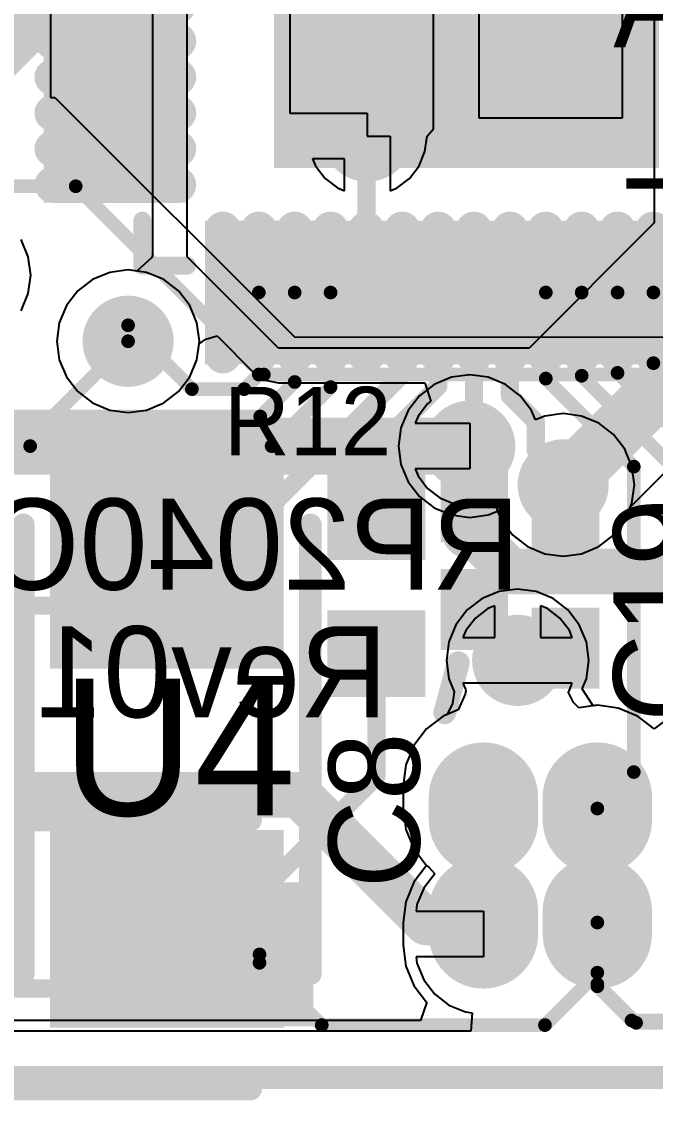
# Model space of a CAD drawing. Header units: millimetres. Extents: x 4.73 to 7.73, y 2.83 to 6.27.
# Drawn here: x 5.5722 to 5.8505, y 2.9999 to 3.4733 of the extents above; entities that cross this region are included whole.
import ezdxf

# ---------------------------------------------------------------- set-up
doc = ezdxf.new("R2010")
doc.units = ezdxf.units.MM
doc.header["$MEASUREMENT"] = 0
for name, color, linetype in [('BottomLayer', 5, 'Continuous'), ('BottomOverlay', 54, 'Continuous'), ('BottomPaste', 16, 'Continuous'), ('BottomSolder', 6, 'Continuous'), ('KeepOutLayer', 6, 'Continuous'), ('MidLayer1', 16, 'Continuous'), ('MidLayer2', 76, 'Continuous'), ('MultiLayer', 9, 'Continuous'), ('TopLayer', 1, 'Continuous'), ('TopOverlay', 2, 'Continuous'), ('TopPaste', 8, 'Continuous'), ('TopSolder', 216, 'Continuous')]:
    doc.layers.add(name, color=color, linetype=linetype)

msp = doc.modelspace()

# ---------------------------------------------------------------- linework, layer by layer
at = {"layer": 'BottomLayer'}
for p, q in [((5.585, 3.55), (5.585, 3.44)), ((5.585, 3.44), (5.5869, 3.44)), ((5.5869, 3.44), (5.69213, 3.33476)), ((5.69213, 3.33476), (5.95, 3.335))]:
    msp.add_line(p, q, dxfattribs=at)
for points, const_width in [([(5.716, 3.423, 1), (5.732, 3.423, 1)], 0.016), ([(5.5945, 3.401, 1), (5.5975, 3.401, 1)], 0.003), ([(5.5945, 3.401, 1), (5.5975, 3.401, 1)], 0.003), ([(5.611, 3.333, 1), (5.627, 3.333, 1)], 0.016), ([(5.6175, 3.333, 1), (5.6205, 3.333, 1)], 0.003), ([(5.67711, 3.31839, 1), (5.68011, 3.31839, 1)], 0.003), ([(5.67711, 3.31839, 1), (5.68011, 3.31839, 1)], 0.003), ([(5.761, 3.287, 1), (5.777, 3.287, 1)], 0.016), ([(5.802, 3.27, 1), (5.818, 3.27, 1)], 0.016), ([(5.782, 3.193, 1), (5.798, 3.193, 1)], 0.016), ([(5.765, 3.133, 1), (5.785, 3.133, 1)], 0.02), ([(5.815, 3.133, 1), (5.835, 3.133, 1)], 0.02), ([(5.68904, 3.134, 1), (5.69904, 3.134, 1)], 0.01), ([(5.68904, 3.134, 1), (5.69904, 3.134, 1)], 0.01), ([(5.765, 3.123, 1), (5.785, 3.123, 1)], 0.02), ([(5.815, 3.123, 1), (5.835, 3.123, 1)], 0.02), ([(5.765, 3.083, 1), (5.785, 3.083, 1)], 0.02), ([(5.815, 3.083, 1), (5.835, 3.083, 1)], 0.02), ([(5.765, 3.073, 1), (5.785, 3.073, 1)], 0.02), ([(5.815, 3.073, 1), (5.835, 3.073, 1)], 0.02), ([(5.74504, 3.078, 1), (5.75504, 3.078, 1)], 0.01), ([(5.74504, 3.078, 1), (5.75504, 3.078, 1)], 0.01), ([(5.77, 3.078, 1), (5.78, 3.078, 1)], 0.01), ([(5.8235, 3.078, 1), (5.8265, 3.078, 1)], 0.003), ([(5.67518, 3.064, 1), (5.67818, 3.064, 1)], 0.003), ([(5.67518, 3.06032, 1), (5.67818, 3.06032, 1)], 0.003), ([(5.67518, 3.06032, 1), (5.67818, 3.06032, 1)], 0.003), ([(5.8235, 3.056, 1), (5.8265, 3.056, 1)], 0.003), ([(5.8235, 3.056, 1), (5.8265, 3.056, 1)], 0.003), ([(5.8235, 3.056, 1), (5.8265, 3.056, 1)], 0.003), ([(5.8235, 3.05, 1), (5.8265, 3.05, 1)], 0.003), ([(5.8235, 3.05, 1), (5.8265, 3.05, 1)], 0.003), ([(5.7025, 3.033, 1), (5.7055, 3.033, 1)], 0.003), ([(5.7025, 3.033, 1), (5.7055, 3.033, 1)], 0.003), ([(5.8005, 3.033, 1), (5.8035, 3.033, 1)], 0.003), ([(5.8005, 3.033, 1), (5.8035, 3.033, 1)], 0.003), ([(5.8385, 3.035, 1), (5.8415, 3.035, 1)], 0.003), ([(5.8385, 3.035, 1), (5.8415, 3.035, 1)], 0.003)]:
    msp.add_lwpolyline(points, format="xyb", close=True, dxfattribs=dict(at, const_width=const_width))
for points, const_width in [([(5.389, 3.401), (5.596, 3.401)], 0.006), ([(5.596, 3.401), (5.67861, 3.31839)], 0.006), ([(5.485, 3.199), (5.619, 3.333)], 0.006), ([(5.67861, 3.31839), (5.86661, 3.31839)], 0.006), ([(5.775, 3.133), (5.775, 3.123)], 0.04), ([(5.825, 3.133), (5.825, 3.123)], 0.04), ([(5.54, 3.134), (5.69404, 3.134)], 0.02), ([(5.69404, 3.134), (5.75004, 3.078)], 0.02), ([(5.775, 3.073), (5.775, 3.083)], 0.04), ([(5.825, 3.073), (5.825, 3.083)], 0.04), ([(5.75004, 3.078), (5.775, 3.078)], 0.02), ([(5.825, 3.056), (5.825, 3.078)], 0.006), ([(5.67668, 3.06032), (5.67668, 3.064)], 0.006), ([(5.67668, 3.06032), (5.704, 3.033)], 0.006), ([(5.802, 3.033), (5.825, 3.056)], 0.006), ([(5.825, 3.05), (5.825, 3.056)], 0.006), ([(5.825, 3.05), (5.84, 3.035)], 0.006), ([(5.704, 3.033), (5.802, 3.033)], 0.006), ([(5.84, 3.035), (5.933, 3.035)], 0.006)]:
    msp.add_lwpolyline(points, dxfattribs=dict(at, const_width=const_width))
for points in [[(5.70001, 3.44101), (5.82599, 3.44101), (5.70001, 3.56699), (5.82599, 3.56699)], [(5.69636, 3.09156), (5.65699, 3.09156), (5.69636, 3.03644), (5.65699, 3.03644)]]:
    msp.add_solid(points, dxfattribs=at)
at = {"layer": 'BottomOverlay', "const_width": 0.01}
for points in [[(5.51526, 3.12306), (5.67274, 3.12306)], [(5.51526, 3.00494), (5.67274, 3.00494)]]:
    msp.add_lwpolyline(points, dxfattribs=at)
at = {"layer": 'BottomOverlay', "const_width": 0.005}
for points in [[(5.67024, 3.12306, 1), (5.67524, 3.12306, 1)], [(5.67024, 3.00494, 1), (5.67524, 3.00494, 1)]]:
    msp.add_lwpolyline(points, format="xyb", close=True, dxfattribs=at)
at = {"layer": 'BottomPaste'}
msp.add_solid([(5.69636, 3.09156), (5.65699, 3.09156), (5.69636, 3.03644), (5.65699, 3.03644)], dxfattribs=at)
at = {"layer": 'BottomSolder'}
for points, const_width in [([(5.714, 3.423, 1), (5.734, 3.423, 1)], 0.02), ([(5.78, 3.193, 1), (5.8, 3.193, 1)], 0.02), ([(5.763, 3.133, 1), (5.787, 3.133, 1)], 0.024), ([(5.813, 3.133, 1), (5.837, 3.133, 1)], 0.024), ([(5.763, 3.123, 1), (5.787, 3.123, 1)], 0.024), ([(5.813, 3.123, 1), (5.837, 3.123, 1)], 0.024), ([(5.763, 3.083, 1), (5.787, 3.083, 1)], 0.024), ([(5.813, 3.083, 1), (5.837, 3.083, 1)], 0.024), ([(5.763, 3.073, 1), (5.787, 3.073, 1)], 0.024), ([(5.813, 3.073, 1), (5.837, 3.073, 1)], 0.024)]:
    msp.add_lwpolyline(points, format="xyb", close=True, dxfattribs=dict(at, const_width=const_width))
at = {"layer": 'BottomSolder', "const_width": 0.048}
for points in [[(5.775, 3.133), (5.775, 3.123)], [(5.825, 3.133), (5.825, 3.123)], [(5.775, 3.073), (5.775, 3.083)], [(5.825, 3.073), (5.825, 3.083)]]:
    msp.add_lwpolyline(points, dxfattribs=at)
at = {"layer": 'BottomSolder'}
for points in [[(5.69601, 3.43701), (5.82999, 3.43701), (5.69601, 3.57099), (5.82999, 3.57099)], [(5.70036, 3.09556), (5.65299, 3.09556), (5.70036, 3.03244), (5.65299, 3.03244)]]:
    msp.add_solid(points, dxfattribs=at)
at = {"layer": 'KeepOutLayer', "const_width": 0.01}
msp.add_lwpolyline([(5.09, 3.01), (6.18, 3.01)], dxfattribs=at)
at = {"layer": 'MidLayer1'}
for p, q in [((5.69001, 3.494), (5.69001, 3.433)), ((5.753, 3.42621), (5.753, 3.494)), ((5.773, 3.494), (5.773, 3.43101)), ((5.83599, 3.43101), (5.83599, 3.494)), ((5.69001, 3.433), (5.724, 3.433)), ((5.724, 3.433), (5.724, 3.423)), ((5.773, 3.43101), (5.83599, 3.43101)), ((5.724, 3.423), (5.734, 3.423)), ((5.734, 3.423), (5.734, 3.399)), ((5.74933, 3.41621), (5.75022, 3.423)), ((5.75022, 3.42301), (5.753, 3.42621)), ((5.75022, 3.423), (5.75022, 3.42301)), ((5.714, 3.413), (5.7, 3.413)), ((5.7, 3.413), (5.70129, 3.40989)), ((5.714, 3.399), (5.714, 3.413)), ((5.74671, 3.40989), (5.74933, 3.41621)), ((5.70129, 3.40989), (5.70546, 3.40446)), ((5.74254, 3.40446), (5.74671, 3.40989)), ((5.70546, 3.40446), (5.71089, 3.40029)), ((5.73711, 3.40029), (5.74254, 3.40446)), ((5.71089, 3.40029), (5.714, 3.399)), ((5.734, 3.399), (5.73711, 3.40029)), ((5.61091, 3.3632), (5.60337, 3.36008)), ((5.619, 3.36427), (5.61091, 3.3632)), ((5.62709, 3.3632), (5.619, 3.36427)), ((5.63463, 3.36008), (5.62709, 3.3632)), ((5.60337, 3.36008), (5.59689, 3.35511)), ((5.64111, 3.35511), (5.63463, 3.36008)), ((5.59689, 3.35511), (5.59192, 3.34863)), ((5.64608, 3.34863), (5.64111, 3.35511)), ((5.59192, 3.34863), (5.5888, 3.34109)), ((5.6492, 3.34109), (5.64608, 3.34863)), ((5.5888, 3.34109), (5.58773, 3.333)), ((5.65027, 3.333), (5.6492, 3.34109)), ((5.58773, 3.333), (5.5888, 3.32491)), ((5.6492, 3.32491), (5.65027, 3.333)), ((5.5888, 3.32491), (5.59192, 3.31737)), ((5.64608, 3.31737), (5.6492, 3.32491)), ((5.769, 3.31827), (5.76091, 3.3172)), ((5.77709, 3.3172), (5.769, 3.31827)), ((5.59192, 3.31737), (5.59689, 3.31089)), ((5.64111, 3.31089), (5.64608, 3.31737)), ((5.75337, 3.31408), (5.74689, 3.30911)), ((5.76091, 3.3172), (5.75337, 3.31408)), ((5.78463, 3.31408), (5.77709, 3.3172)), ((5.79111, 3.30911), (5.78463, 3.31408)), ((5.59689, 3.31089), (5.60337, 3.30592)), ((5.63463, 3.30592), (5.64111, 3.31089)), ((5.74689, 3.30911), (5.74192, 3.30263)), ((5.79608, 3.30263), (5.79111, 3.30911)), ((5.60337, 3.30592), (5.61091, 3.3028)), ((5.62709, 3.3028), (5.63463, 3.30592)), ((5.61091, 3.3028), (5.619, 3.30173)), ((5.619, 3.30173), (5.62709, 3.3028)), ((5.74192, 3.30263), (5.7388, 3.29509)), ((5.79779, 3.2985), (5.79608, 3.30263)), ((5.80191, 3.3002), (5.79779, 3.2985)), ((5.81, 3.30127), (5.80191, 3.3002)), ((5.81809, 3.3002), (5.81, 3.30127)), ((5.82563, 3.29708), (5.81809, 3.3002)), ((5.7388, 3.29509), (5.73773, 3.287)), ((5.83211, 3.29211), (5.82563, 3.29708)), ((5.83708, 3.28563), (5.83211, 3.29211)), ((5.73773, 3.287), (5.7388, 3.27891)), ((5.8402, 3.27809), (5.83708, 3.28563)), ((5.7388, 3.27891), (5.74192, 3.27137)), ((5.84127, 3.27), (5.8402, 3.27809)), ((5.74192, 3.27137), (5.74689, 3.26489)), ((5.8402, 3.26191), (5.84127, 3.27)), ((5.74689, 3.26489), (5.75337, 3.25992)), ((5.83708, 3.25437), (5.8402, 3.26191)), ((5.75337, 3.25992), (5.76091, 3.2568)), ((5.76091, 3.2568), (5.769, 3.25573)), ((5.769, 3.25573), (5.77709, 3.2568)), ((5.77709, 3.2568), (5.78121, 3.2585)), ((5.78121, 3.2585), (5.78292, 3.25437)), ((5.78292, 3.25437), (5.78789, 3.24789)), ((5.83211, 3.24789), (5.83708, 3.25437)), ((5.78789, 3.24789), (5.79437, 3.24292)), ((5.82563, 3.24292), (5.83211, 3.24789)), ((5.79437, 3.24292), (5.80191, 3.2398)), ((5.81809, 3.2398), (5.82563, 3.24292)), ((5.80191, 3.2398), (5.81, 3.23873)), ((5.81, 3.23873), (5.81809, 3.2398)), ((5.77689, 3.21571), (5.77146, 3.21154)), ((5.78, 3.217), (5.77689, 3.21571)), ((5.78, 3.203), (5.78, 3.217)), ((5.80311, 3.21571), (5.8, 3.217)), ((5.8, 3.217), (5.8, 3.203)), ((5.80854, 3.21154), (5.80311, 3.21571)), ((5.77146, 3.21154), (5.76729, 3.20611)), ((5.81271, 3.20611), (5.80854, 3.21154)), ((5.76729, 3.20611), (5.766, 3.203)), ((5.814, 3.203), (5.81271, 3.20611)), ((5.766, 3.203), (5.78, 3.203)), ((5.8, 3.203), (5.814, 3.203)), ((5.814, 3.183), (5.766, 3.183)), ((5.766, 3.183), (5.76711, 3.18033)), ((5.81271, 3.17989), (5.814, 3.183)), ((5.76696, 3.17811), (5.76383, 3.17126)), ((5.76725, 3.17969), (5.76696, 3.17811)), ((5.76711, 3.18033), (5.76725, 3.17969)), ((5.81222, 3.17925), (5.81271, 3.17989)), ((5.8146, 3.17457), (5.81222, 3.17925)), ((5.76383, 3.17126), (5.75735, 3.16857)), ((5.81693, 3.17224), (5.8146, 3.17457)), ((5.825, 3.1733), (5.81693, 3.17224)), ((5.83414, 3.1721), (5.825, 3.1733)), ((5.84265, 3.16857), (5.83414, 3.1721)), ((5.75735, 3.16857), (5.75004, 3.16296)), ((5.84366, 3.1678), (5.84265, 3.16857)), ((5.85, 3.16299), (5.84366, 3.1678)), ((5.85634, 3.1678), (5.85, 3.16299)), ((5.75004, 3.16296), (5.74443, 3.15565)), ((5.74443, 3.15565), (5.7409, 3.14714)), ((5.7409, 3.14714), (5.7397, 3.138)), ((5.7397, 3.138), (5.7397, 3.128)), ((5.7397, 3.128), (5.7409, 3.11886)), ((5.7409, 3.11886), (5.74443, 3.11035)), ((5.74443, 3.11035), (5.75004, 3.10304)), ((5.75004, 3.10304), (5.75096, 3.10233)), ((5.75096, 3.10233), (5.7536, 3.0994)), ((5.7536, 3.0994), (5.7488, 3.09313)), ((5.7488, 3.09313), (5.74577, 3.08583)), ((5.74577, 3.08583), (5.7454, 3.083)), ((5.7454, 3.083), (5.775, 3.083)), ((5.775, 3.083), (5.775, 3.063)), ((5.775, 3.063), (5.7454, 3.063)), ((5.7454, 3.063), (5.74577, 3.06017)), ((5.74577, 3.06017), (5.7488, 3.05287)), ((5.7488, 3.05287), (5.7536, 3.0466)), ((5.7536, 3.0466), (5.75987, 3.0418)), ((5.75987, 3.0418), (5.76717, 3.03877)), ((5.76717, 3.03877), (5.77006, 3.03839)), ((5.77006, 3.03839), (5.76953, 3.03039)), ((5.76953, 3.03039), (5.27329, 3.03039))]:
    msp.add_line(p, q, dxfattribs=at)
for points, const_width in [([(5.716, 3.423, 1), (5.732, 3.423, 1)], 0.016), ([(5.611, 3.333, 1), (5.627, 3.333, 1)], 0.016), ([(5.761, 3.287, 1), (5.777, 3.287, 1)], 0.016), ([(5.802, 3.27, 1), (5.818, 3.27, 1)], 0.016), ([(5.782, 3.193, 1), (5.798, 3.193, 1)], 0.016), ([(5.765, 3.133, 1), (5.785, 3.133, 1)], 0.02), ([(5.815, 3.133, 1), (5.835, 3.133, 1)], 0.02), ([(5.765, 3.123, 1), (5.785, 3.123, 1)], 0.02), ([(5.815, 3.123, 1), (5.835, 3.123, 1)], 0.02), ([(5.765, 3.083, 1), (5.785, 3.083, 1)], 0.02), ([(5.815, 3.083, 1), (5.835, 3.083, 1)], 0.02), ([(5.765, 3.073, 1), (5.785, 3.073, 1)], 0.02), ([(5.815, 3.073, 1), (5.835, 3.073, 1)], 0.02)]:
    msp.add_lwpolyline(points, format="xyb", close=True, dxfattribs=dict(at, const_width=const_width))
at = {"layer": 'MidLayer1', "const_width": 0.04}
for points in [[(5.775, 3.133), (5.775, 3.123)], [(5.825, 3.133), (5.825, 3.123)], [(5.775, 3.073), (5.775, 3.083)], [(5.825, 3.073), (5.825, 3.083)]]:
    msp.add_lwpolyline(points, dxfattribs=at)
at = {"layer": 'MidLayer1'}
for points in [[(5.683, 3.409), (5.852, 3.409), (5.683, 3.581), (5.852, 3.581)], [(5.70001, 3.44101), (5.82599, 3.44101), (5.70001, 3.56699), (5.82599, 3.56699)]]:
    msp.add_solid(points, dxfattribs=at)
at = {"layer": 'MidLayer2'}
for p, q in [((5.62971, 3.575), (5.62971, 3.37059)), ((5.645, 3.37), (5.645, 3.575)), ((5.85, 3.575), (5.85, 3.385)), ((5.85, 3.385), (5.795, 3.33)), ((5.5752, 3.37009), (5.57208, 3.37763)), ((5.57627, 3.362), (5.5752, 3.37009)), ((5.62971, 3.37059), (5.6294, 3.36972)), ((5.685, 3.33), (5.645, 3.37)), ((5.6294, 3.36972), (5.62279, 3.36377)), ((5.5752, 3.35391), (5.57627, 3.362)), ((5.61091, 3.3632), (5.60337, 3.36008)), ((5.619, 3.36427), (5.61091, 3.3632)), ((5.62279, 3.36377), (5.619, 3.36427)), ((5.60337, 3.36008), (5.59689, 3.35511)), ((5.57208, 3.34637), (5.5752, 3.35391)), ((5.59689, 3.35511), (5.59192, 3.34863)), ((5.59192, 3.34863), (5.5888, 3.34109)), ((5.5888, 3.34109), (5.58773, 3.333)), ((5.58773, 3.333), (5.5888, 3.32491)), ((5.65013, 3.33193), (5.65316, 3.33387)), ((5.65316, 3.33387), (5.65803, 3.33534)), ((5.65803, 3.33534), (5.67419, 3.31919)), ((5.6492, 3.32491), (5.65013, 3.33193)), ((5.795, 3.33), (5.685, 3.33)), ((5.5888, 3.32491), (5.59192, 3.31737)), ((5.64608, 3.31737), (5.6492, 3.32491)), ((5.67419, 3.31919), (5.67915, 3.31587)), ((5.59192, 3.31737), (5.59689, 3.31089)), ((5.64111, 3.31089), (5.64608, 3.31737)), ((5.67915, 3.31587), (5.685, 3.31471)), ((5.685, 3.31471), (5.74926, 3.31471)), ((5.74926, 3.31471), (5.75197, 3.30671)), ((5.59689, 3.31089), (5.60337, 3.30592)), ((5.63463, 3.30592), (5.64111, 3.31089)), ((5.60337, 3.30592), (5.61091, 3.3028)), ((5.62709, 3.3028), (5.63463, 3.30592)), ((5.75046, 3.30554), (5.74629, 3.30011)), ((5.75197, 3.30671), (5.75046, 3.30554)), ((5.61091, 3.3028), (5.619, 3.30173)), ((5.619, 3.30173), (5.62709, 3.3028)), ((5.74629, 3.30011), (5.745, 3.297)), ((5.745, 3.297), (5.769, 3.297)), ((5.769, 3.297), (5.769, 3.277)), ((5.83954, 3.26032), (5.85941, 3.28018)), ((5.769, 3.277), (5.745, 3.277)), ((5.745, 3.277), (5.74629, 3.27389)), ((5.74629, 3.27389), (5.75046, 3.26846)), ((5.75046, 3.26846), (5.75589, 3.26429)), ((5.75589, 3.26429), (5.76221, 3.26167)), ((5.76221, 3.26167), (5.769, 3.26078)), ((5.769, 3.26078), (5.77183, 3.26115)), ((5.77183, 3.26115), (5.7798, 3.26191)), ((5.7798, 3.26191), (5.78292, 3.25437)), ((5.83708, 3.25437), (5.83954, 3.26032)), ((5.78292, 3.25437), (5.78789, 3.24789)), ((5.83211, 3.24789), (5.83708, 3.25437)), ((5.78789, 3.24789), (5.79437, 3.24292)), ((5.82563, 3.24292), (5.83211, 3.24789)), ((5.79437, 3.24292), (5.80191, 3.2398)), ((5.81809, 3.2398), (5.82563, 3.24292)), ((5.80191, 3.2398), (5.81, 3.23873)), ((5.81, 3.23873), (5.81809, 3.2398)), ((5.79, 3.22427), (5.78191, 3.2232)), ((5.79809, 3.2232), (5.79, 3.22427)), ((5.77437, 3.22008), (5.76789, 3.21511)), ((5.78191, 3.2232), (5.77437, 3.22008)), ((5.80563, 3.22008), (5.79809, 3.2232)), ((5.81211, 3.21511), (5.80563, 3.22008)), ((5.76789, 3.21511), (5.76292, 3.20863)), ((5.81708, 3.20863), (5.81211, 3.21511)), ((5.76292, 3.20863), (5.7598, 3.20109)), ((5.8202, 3.20109), (5.81708, 3.20863)), ((5.7598, 3.20109), (5.75873, 3.193)), ((5.82127, 3.193), (5.8202, 3.20109)), ((5.75873, 3.193), (5.7598, 3.18491)), ((5.8202, 3.18491), (5.82127, 3.193)), ((5.7598, 3.18491), (5.76215, 3.17922)), ((5.81838, 3.1805), (5.8202, 3.18491)), ((5.76215, 3.17922), (5.76137, 3.17413)), ((5.82291, 3.17356), (5.81838, 3.1805)), ((5.76137, 3.17413), (5.75905, 3.16928)), ((5.82359, 3.17312), (5.82291, 3.17356)), ((5.825, 3.1733), (5.82359, 3.17312)), ((5.83414, 3.1721), (5.825, 3.1733)), ((5.84265, 3.16857), (5.83414, 3.1721)), ((5.75735, 3.16857), (5.75004, 3.16296)), ((5.75905, 3.16928), (5.75735, 3.16857)), ((5.84366, 3.1678), (5.84265, 3.16857)), ((5.85, 3.16299), (5.84366, 3.1678)), ((5.85634, 3.1678), (5.85, 3.16299)), ((5.75004, 3.16296), (5.74443, 3.15565)), ((5.74443, 3.15565), (5.7409, 3.14714)), ((5.7409, 3.14714), (5.7397, 3.138)), ((5.7397, 3.138), (5.7397, 3.128)), ((5.7397, 3.128), (5.7409, 3.11886)), ((5.7409, 3.11886), (5.74443, 3.11035)), ((5.74443, 3.11035), (5.75004, 3.10304)), ((5.75004, 3.10296), (5.74443, 3.09565)), ((5.75004, 3.10304), (5.75004, 3.10296)), ((5.74443, 3.09565), (5.7409, 3.08714)), ((5.7409, 3.08714), (5.7397, 3.078)), ((5.7397, 3.078), (5.7397, 3.068)), ((5.7397, 3.068), (5.7409, 3.05886)), ((5.7409, 3.05886), (5.74443, 3.05035)), ((5.74443, 3.05035), (5.75004, 3.04304)), ((5.75009, 3.043), (5.74737, 3.035)), ((5.75004, 3.04304), (5.75009, 3.043)), ((5.74737, 3.035), (5.565, 3.035))]:
    msp.add_line(p, q, dxfattribs=at)
for points, const_width in [([(5.545, 3.443), (5.61339, 3.51139)], 0.025), ([(5.81, 3.27), (5.897, 3.357)], 0.025), ([(5.556, 3.287), (5.769, 3.287)], 0.025), ([(5.769, 3.25), (5.769, 3.287)], 0.025), ([(5.769, 3.25), (5.787, 3.232)], 0.02), ([(5.787, 3.232), (5.898, 3.232)], 0.02), ([(5.775, 3.133), (5.775, 3.123)], 0.04), ([(5.825, 3.133), (5.825, 3.123)], 0.04), ([(5.775, 3.073), (5.775, 3.083)], 0.04), ([(5.825, 3.073), (5.825, 3.083)], 0.04)]:
    msp.add_lwpolyline(points, dxfattribs=dict(at, const_width=const_width))
for points, const_width in [([(5.716, 3.423, 1), (5.732, 3.423, 1)], 0.016), ([(5.611, 3.333, 1), (5.627, 3.333, 1)], 0.016), ([(5.761, 3.287, 1), (5.777, 3.287, 1)], 0.016), ([(5.76275, 3.287, 1), (5.77525, 3.287, 1)], 0.0125), ([(5.76275, 3.287, 1), (5.77525, 3.287, 1)], 0.0125), ([(5.802, 3.27, 1), (5.818, 3.27, 1)], 0.016), ([(5.80375, 3.27, 1), (5.81625, 3.27, 1)], 0.0125), ([(5.76275, 3.25, 1), (5.77525, 3.25, 1)], 0.0125), ([(5.764, 3.25, 1), (5.774, 3.25, 1)], 0.01), ([(5.782, 3.232, 1), (5.792, 3.232, 1)], 0.01), ([(5.782, 3.232, 1), (5.792, 3.232, 1)], 0.01), ([(5.782, 3.193, 1), (5.798, 3.193, 1)], 0.016), ([(5.765, 3.133, 1), (5.785, 3.133, 1)], 0.02), ([(5.815, 3.133, 1), (5.835, 3.133, 1)], 0.02), ([(5.765, 3.123, 1), (5.785, 3.123, 1)], 0.02), ([(5.815, 3.123, 1), (5.835, 3.123, 1)], 0.02), ([(5.765, 3.083, 1), (5.785, 3.083, 1)], 0.02), ([(5.815, 3.083, 1), (5.835, 3.083, 1)], 0.02), ([(5.765, 3.073, 1), (5.785, 3.073, 1)], 0.02), ([(5.815, 3.073, 1), (5.835, 3.073, 1)], 0.02)]:
    msp.add_lwpolyline(points, format="xyb", close=True, dxfattribs=dict(at, const_width=const_width))
msp.add_solid([(5.70001, 3.44101), (5.82599, 3.44101), (5.70001, 3.56699), (5.82599, 3.56699)], dxfattribs=at)
at = {"layer": 'MultiLayer'}
for points, const_width in [([(5.716, 3.423, 1), (5.732, 3.423, 1)], 0.016), ([(5.611, 3.333, 1), (5.627, 3.333, 1)], 0.016), ([(5.761, 3.287, 1), (5.777, 3.287, 1)], 0.016), ([(5.802, 3.27, 1), (5.818, 3.27, 1)], 0.016), ([(5.782, 3.193, 1), (5.798, 3.193, 1)], 0.016), ([(5.765, 3.133, 1), (5.785, 3.133, 1)], 0.02), ([(5.765, 3.123, 1), (5.785, 3.123, 1)], 0.02)]:
    msp.add_lwpolyline(points, format="xyb", close=True, dxfattribs=dict(at, const_width=const_width))
at = {"layer": 'MultiLayer', "const_width": 0.04}
msp.add_lwpolyline([(5.775, 3.133), (5.775, 3.123)], dxfattribs=at)
at = {"layer": 'MultiLayer'}
msp.add_solid([(5.70001, 3.44101), (5.82599, 3.44101), (5.70001, 3.56699), (5.82599, 3.56699)], dxfattribs=at)
at = {"layer": 'TopLayer'}
for points, const_width in [([(5.724, 3.465), (5.763, 3.504)], 0.008), ([(5.56663, 3.46463), (5.61339, 3.46463)], 0.008), ([(5.58583, 3.46463), (5.64095, 3.46463)], 0.00787), ([(5.724, 3.423), (5.724, 3.465)], 0.008), ([(5.58583, 3.44888), (5.64095, 3.44888)], 0.00787), ([(5.64095, 3.43313), (5.58583, 3.43313)], 0.00787), ([(5.72363, 3.42263), (5.724, 3.423)], 0.008), ([(5.72363, 3.35439), (5.72363, 3.42263)], 0.008), ([(5.64095, 3.41739), (5.58583, 3.41739)], 0.00787), ([(5.64095, 3.40164), (5.58583, 3.40164)], 0.00787), ([(5.66064, 3.32683), (5.66064, 3.38195)], 0.00787), ([(5.67639, 3.32683), (5.67639, 3.38195)], 0.00787), ([(5.69213, 3.32683), (5.69213, 3.38195)], 0.00787), ([(5.70788, 3.38195), (5.70788, 3.32683)], 0.00787), ([(5.72363, 3.38195), (5.72363, 3.32683)], 0.00787), ([(5.73938, 3.38195), (5.73938, 3.32683)], 0.00787), ([(5.75513, 3.38195), (5.75513, 3.32683)], 0.00787), ([(5.77087, 3.38195), (5.77087, 3.32683)], 0.00787), ([(5.78662, 3.38195), (5.78662, 3.32683)], 0.00787), ([(5.80237, 3.38195), (5.80237, 3.32683)], 0.00787), ([(5.81812, 3.38195), (5.81812, 3.32683)], 0.00787), ([(5.83387, 3.32683), (5.83387, 3.38195)], 0.00787), ([(5.84961, 3.32683), (5.84961, 3.38195)], 0.00787), ([(5.67639, 3.31839), (5.67639, 3.35439)], 0.006), ([(5.69213, 3.31513), (5.69213, 3.35439)], 0.006), ([(5.70788, 3.31288), (5.70788, 3.35439)], 0.006), ([(5.73938, 3.31838), (5.73938, 3.35439)], 0.008), ([(5.75513, 3.31313), (5.75513, 3.35439)], 0.008), ([(5.77087, 3.28887), (5.77087, 3.35439)], 0.008), ([(5.78662, 3.30898), (5.78662, 3.35439)], 0.008), ([(5.80237, 3.31663), (5.80237, 3.35439)], 0.006), ([(5.81812, 3.31788), (5.81812, 3.35439)], 0.006), ([(5.83387, 3.31913), (5.83387, 3.35439)], 0.006), ([(5.84961, 3.32339), (5.84961, 3.35439)], 0.006), ([(5.619, 3.34), (5.647, 3.312)], 0.006), ([(5.619, 3.333), (5.619, 3.34)], 0.006), ([(5.84961, 3.32339), (5.885, 3.288)], 0.006), ([(5.65374, 3.23274), (5.73938, 3.31838)], 0.008), ([(5.67, 3.312), (5.67639, 3.31839)], 0.006), ([(5.677, 3.3), (5.69213, 3.31513)], 0.006), ([(5.80237, 3.31663), (5.841, 3.278)], 0.006), ([(5.81812, 3.31788), (5.856, 3.28)], 0.006), ([(5.83387, 3.31913), (5.87, 3.283)], 0.006), ([(5.647, 3.312), (5.67, 3.312)], 0.006), ([(5.682, 3.287), (5.70788, 3.31288)], 0.006), ([(5.739, 3.297), (5.75513, 3.31313)], 0.008), ([(5.78662, 3.30898), (5.798, 3.2976)], 0.008), ([(5.552, 3.3), (5.677, 3.3)], 0.006), ([(5.739, 3.264), (5.739, 3.297)], 0.008), ([(5.798, 3.285), (5.798, 3.2976)], 0.008), ([(5.534, 3.245), (5.576, 3.287)], 0.006), ([(5.576, 3.287), (5.682, 3.287)], 0.006), ([(5.769, 3.287), (5.77087, 3.28887)], 0.008), ([(5.798, 3.285), (5.813, 3.27)], 0.008), ([(5.841, 3.144), (5.841, 3.278)], 0.006), ([(5.81, 3.27), (5.813, 3.27)], 0.008), ([(5.62026, 3.217), (5.636, 3.23274)], 0.008), ([(5.636, 3.23274), (5.65374, 3.23274)], 0.008), ([(5.54, 3.217), (5.62026, 3.217)], 0.008), ([(5.771, 3.21538), (5.79, 3.19638)], 0.012), ([(5.728, 3.142), (5.728, 3.196)], 0.008), ([(5.79, 3.193), (5.79, 3.19638)], 0.012), ([(5.775, 3.133), (5.775, 3.123)], 0.04), ([(5.825, 3.133), (5.825, 3.123)], 0.04), ([(5.66126, 3.07526), (5.728, 3.142)], 0.008), ([(5.825, 3.128), (5.841, 3.144)], 0.006), ([(5.775, 3.073), (5.775, 3.083)], 0.04), ([(5.825, 3.073), (5.825, 3.083)], 0.04), ([(5.60974, 3.049), (5.636, 3.07526)], 0.008), ([(5.636, 3.07526), (5.66126, 3.07526)], 0.008), ([(5.825, 3.051), (5.825, 3.078)], 0.006), ([(5.541, 3.049), (5.60974, 3.049)], 0.008), ([(5.825, 3.051), (5.842, 3.034)], 0.006), ([(5.842, 3.034), (5.894, 3.034)], 0.006)]:
    msp.add_lwpolyline(points, dxfattribs=dict(at, const_width=const_width))
for points, const_width in [([(5.58387, 3.46463, 1), (5.5878, 3.46463, 1)], 0.00394), ([(5.61139, 3.46463, 1), (5.61539, 3.46463, 1)], 0.004), ([(5.63898, 3.46463, 1), (5.64292, 3.46463, 1)], 0.00394), ([(5.722, 3.465, 1), (5.726, 3.465, 1)], 0.004), ([(5.722, 3.465, 1), (5.726, 3.465, 1)], 0.004), ([(5.58387, 3.44888, 1), (5.5878, 3.44888, 1)], 0.00394), ([(5.63898, 3.44888, 1), (5.64292, 3.44888, 1)], 0.00394), ([(5.58387, 3.43313, 1), (5.5878, 3.43313, 1)], 0.00394), ([(5.63898, 3.43313, 1), (5.64292, 3.43313, 1)], 0.00394), ([(5.716, 3.423, 1), (5.732, 3.423, 1)], 0.016), ([(5.722, 3.423, 1), (5.726, 3.423, 1)], 0.004), ([(5.722, 3.423, 1), (5.726, 3.423, 1)], 0.004), ([(5.72163, 3.42263, 1), (5.72563, 3.42263, 1)], 0.004), ([(5.72163, 3.42263, 1), (5.72563, 3.42263, 1)], 0.004), ([(5.58387, 3.41739, 1), (5.5878, 3.41739, 1)], 0.00394), ([(5.63898, 3.41739, 1), (5.64292, 3.41739, 1)], 0.00394), ([(5.58387, 3.40164, 1), (5.5878, 3.40164, 1)], 0.00394), ([(5.63898, 3.40164, 1), (5.64292, 3.40164, 1)], 0.00394), ([(5.65867, 3.38195, 1), (5.66261, 3.38195, 1)], 0.00394), ([(5.67442, 3.38195, 1), (5.67835, 3.38195, 1)], 0.00394), ([(5.69017, 3.38195, 1), (5.6941, 3.38195, 1)], 0.00394), ([(5.70591, 3.38195, 1), (5.70985, 3.38195, 1)], 0.00394), ([(5.72166, 3.38195, 1), (5.7256, 3.38195, 1)], 0.00394), ([(5.73741, 3.38195, 1), (5.74135, 3.38195, 1)], 0.00394), ([(5.75316, 3.38195, 1), (5.75709, 3.38195, 1)], 0.00394), ([(5.76891, 3.38195, 1), (5.77284, 3.38195, 1)], 0.00394), ([(5.78465, 3.38195, 1), (5.78859, 3.38195, 1)], 0.00394), ([(5.8004, 3.38195, 1), (5.80434, 3.38195, 1)], 0.00394), ([(5.81615, 3.38195, 1), (5.82009, 3.38195, 1)], 0.00394), ([(5.8319, 3.38195, 1), (5.83583, 3.38195, 1)], 0.00394), ([(5.84765, 3.38195, 1), (5.85158, 3.38195, 1)], 0.00394), ([(5.67489, 3.35439, 1), (5.67789, 3.35439, 1)], 0.003), ([(5.69063, 3.35439, 1), (5.69363, 3.35439, 1)], 0.003), ([(5.70638, 3.35439, 1), (5.70938, 3.35439, 1)], 0.003), ([(5.72163, 3.35439, 1), (5.72563, 3.35439, 1)], 0.004), ([(5.73738, 3.35439, 1), (5.74138, 3.35439, 1)], 0.004), ([(5.75313, 3.35439, 1), (5.75713, 3.35439, 1)], 0.004), ([(5.76887, 3.35439, 1), (5.77287, 3.35439, 1)], 0.004), ([(5.78462, 3.35439, 1), (5.78862, 3.35439, 1)], 0.004), ([(5.80087, 3.35439, 1), (5.80387, 3.35439, 1)], 0.003), ([(5.81662, 3.35439, 1), (5.81962, 3.35439, 1)], 0.003), ([(5.83237, 3.35439, 1), (5.83537, 3.35439, 1)], 0.003), ([(5.84811, 3.35439, 1), (5.85111, 3.35439, 1)], 0.003), ([(5.611, 3.333, 1), (5.627, 3.333, 1)], 0.016), ([(5.6175, 3.34, 1), (5.6205, 3.34, 1)], 0.003), ([(5.6175, 3.34, 1), (5.6205, 3.34, 1)], 0.003), ([(5.6175, 3.333, 1), (5.6205, 3.333, 1)], 0.003), ([(5.65867, 3.32683, 1), (5.66261, 3.32683, 1)], 0.00394), ([(5.67442, 3.32683, 1), (5.67835, 3.32683, 1)], 0.00394), ([(5.69017, 3.32683, 1), (5.6941, 3.32683, 1)], 0.00394), ([(5.70591, 3.32683, 1), (5.70985, 3.32683, 1)], 0.00394), ([(5.72166, 3.32683, 1), (5.7256, 3.32683, 1)], 0.00394), ([(5.73741, 3.32683, 1), (5.74135, 3.32683, 1)], 0.00394), ([(5.75316, 3.32683, 1), (5.75709, 3.32683, 1)], 0.00394), ([(5.76891, 3.32683, 1), (5.77284, 3.32683, 1)], 0.00394), ([(5.78465, 3.32683, 1), (5.78859, 3.32683, 1)], 0.00394), ([(5.8004, 3.32683, 1), (5.80434, 3.32683, 1)], 0.00394), ([(5.81615, 3.32683, 1), (5.82009, 3.32683, 1)], 0.00394), ([(5.8319, 3.32683, 1), (5.83583, 3.32683, 1)], 0.00394), ([(5.84765, 3.32683, 1), (5.85158, 3.32683, 1)], 0.00394), ([(5.84811, 3.32339, 1), (5.85111, 3.32339, 1)], 0.003), ([(5.84811, 3.32339, 1), (5.85111, 3.32339, 1)], 0.003), ([(5.67489, 3.31839, 1), (5.67789, 3.31839, 1)], 0.003), ([(5.67489, 3.31839, 1), (5.67789, 3.31839, 1)], 0.003), ([(5.69063, 3.31513, 1), (5.69363, 3.31513, 1)], 0.003), ([(5.69063, 3.31513, 1), (5.69363, 3.31513, 1)], 0.003), ([(5.73738, 3.31838, 1), (5.74138, 3.31838, 1)], 0.004), ([(5.73738, 3.31838, 1), (5.74138, 3.31838, 1)], 0.004), ([(5.80087, 3.31663, 1), (5.80387, 3.31663, 1)], 0.003), ([(5.80087, 3.31663, 1), (5.80387, 3.31663, 1)], 0.003), ([(5.81662, 3.31788, 1), (5.81962, 3.31788, 1)], 0.003), ([(5.81662, 3.31788, 1), (5.81962, 3.31788, 1)], 0.003), ([(5.83237, 3.31913, 1), (5.83537, 3.31913, 1)], 0.003), ([(5.83237, 3.31913, 1), (5.83537, 3.31913, 1)], 0.003), ([(5.6455, 3.312, 1), (5.6485, 3.312, 1)], 0.003), ([(5.6455, 3.312, 1), (5.6485, 3.312, 1)], 0.003), ([(5.6685, 3.312, 1), (5.6715, 3.312, 1)], 0.003), ([(5.6685, 3.312, 1), (5.6715, 3.312, 1)], 0.003), ([(5.70638, 3.31288, 1), (5.70938, 3.31288, 1)], 0.003), ([(5.70638, 3.31288, 1), (5.70938, 3.31288, 1)], 0.003), ([(5.75313, 3.31313, 1), (5.75713, 3.31313, 1)], 0.004), ([(5.75313, 3.31313, 1), (5.75713, 3.31313, 1)], 0.004), ([(5.78462, 3.30898, 1), (5.78862, 3.30898, 1)], 0.004), ([(5.78462, 3.30898, 1), (5.78862, 3.30898, 1)], 0.004), ([(5.6755, 3.3, 1), (5.6785, 3.3, 1)], 0.003), ([(5.6755, 3.3, 1), (5.6785, 3.3, 1)], 0.003), ([(5.737, 3.297, 1), (5.741, 3.297, 1)], 0.004), ([(5.737, 3.297, 1), (5.741, 3.297, 1)], 0.004), ([(5.761, 3.287, 1), (5.777, 3.287, 1)], 0.016), ([(5.796, 3.2976, 1), (5.8, 3.2976, 1)], 0.004), ([(5.796, 3.2976, 1), (5.8, 3.2976, 1)], 0.004), ([(5.5745, 3.287, 1), (5.5775, 3.287, 1)], 0.003), ([(5.5745, 3.287, 1), (5.5775, 3.287, 1)], 0.003), ([(5.6805, 3.287, 1), (5.6835, 3.287, 1)], 0.003), ([(5.6805, 3.287, 1), (5.6835, 3.287, 1)], 0.003), ([(5.767, 3.287, 1), (5.771, 3.287, 1)], 0.004), ([(5.76887, 3.28887, 1), (5.77287, 3.28887, 1)], 0.004), ([(5.76887, 3.28887, 1), (5.77287, 3.28887, 1)], 0.004), ([(5.796, 3.285, 1), (5.8, 3.285, 1)], 0.004), ([(5.796, 3.285, 1), (5.8, 3.285, 1)], 0.004), ([(5.802, 3.27, 1), (5.818, 3.27, 1)], 0.016), ([(5.8395, 3.278, 1), (5.8425, 3.278, 1)], 0.003), ([(5.8395, 3.278, 1), (5.8425, 3.278, 1)], 0.003), ([(5.808, 3.27, 1), (5.812, 3.27, 1)], 0.004), ([(5.811, 3.27, 1), (5.815, 3.27, 1)], 0.004), ([(5.811, 3.27, 1), (5.815, 3.27, 1)], 0.004), ([(5.737, 3.264, 1), (5.741, 3.264, 1)], 0.004), ([(5.634, 3.23274, 1), (5.638, 3.23274, 1)], 0.004), ([(5.634, 3.23274, 1), (5.638, 3.23274, 1)], 0.004), ([(5.65174, 3.23274, 1), (5.65574, 3.23274, 1)], 0.004), ([(5.65174, 3.23274, 1), (5.65574, 3.23274, 1)], 0.004), ([(5.61826, 3.217, 1), (5.62226, 3.217, 1)], 0.004), ([(5.61826, 3.217, 1), (5.62226, 3.217, 1)], 0.004), ([(5.768, 3.21538, 1), (5.774, 3.21538, 1)], 0.006), ([(5.782, 3.193, 1), (5.798, 3.193, 1)], 0.016), ([(5.726, 3.196, 1), (5.73, 3.196, 1)], 0.004), ([(5.787, 3.19638, 1), (5.793, 3.19638, 1)], 0.006), ([(5.787, 3.19638, 1), (5.793, 3.19638, 1)], 0.006), ([(5.787, 3.193, 1), (5.793, 3.193, 1)], 0.006), ([(5.765, 3.133, 1), (5.785, 3.133, 1)], 0.02), ([(5.815, 3.133, 1), (5.835, 3.133, 1)], 0.02), ([(5.726, 3.142, 1), (5.73, 3.142, 1)], 0.004), ([(5.726, 3.142, 1), (5.73, 3.142, 1)], 0.004), ([(5.765, 3.123, 1), (5.785, 3.123, 1)], 0.02), ([(5.815, 3.123, 1), (5.835, 3.123, 1)], 0.02), ([(5.8395, 3.144, 1), (5.8425, 3.144, 1)], 0.003), ([(5.8395, 3.144, 1), (5.8425, 3.144, 1)], 0.003), ([(5.8235, 3.128, 1), (5.8265, 3.128, 1)], 0.003), ([(5.765, 3.083, 1), (5.785, 3.083, 1)], 0.02), ([(5.815, 3.083, 1), (5.835, 3.083, 1)], 0.02), ([(5.765, 3.073, 1), (5.785, 3.073, 1)], 0.02), ([(5.815, 3.073, 1), (5.835, 3.073, 1)], 0.02), ([(5.634, 3.07526, 1), (5.638, 3.07526, 1)], 0.004), ([(5.634, 3.07526, 1), (5.638, 3.07526, 1)], 0.004), ([(5.65926, 3.07526, 1), (5.66326, 3.07526, 1)], 0.004), ([(5.65926, 3.07526, 1), (5.66326, 3.07526, 1)], 0.004), ([(5.8235, 3.078, 1), (5.8265, 3.078, 1)], 0.003), ([(5.60774, 3.049, 1), (5.61174, 3.049, 1)], 0.004), ([(5.60774, 3.049, 1), (5.61174, 3.049, 1)], 0.004), ([(5.8235, 3.051, 1), (5.8265, 3.051, 1)], 0.003), ([(5.8235, 3.051, 1), (5.8265, 3.051, 1)], 0.003), ([(5.8405, 3.034, 1), (5.8435, 3.034, 1)], 0.003), ([(5.8405, 3.034, 1), (5.8435, 3.034, 1)], 0.003)]:
    msp.add_lwpolyline(points, format="xyb", close=True, dxfattribs=dict(at, const_width=const_width))
for points in [[(5.70001, 3.44101), (5.82599, 3.44101), (5.70001, 3.56699), (5.82599, 3.56699)], [(5.78183, 3.24884), (5.78183, 3.2764), (5.76017, 3.24884), (5.76017, 3.2764)], [(5.68324, 3.19337), (5.68324, 3.27211), (5.58876, 3.19337), (5.58876, 3.27211)], [(5.7105, 3.271), (5.7105, 3.241), (5.7455, 3.271), (5.7455, 3.241)], [(5.82183, 3.23184), (5.82183, 3.2594), (5.80017, 3.23184), (5.80017, 3.2594)], [(5.78183, 3.2016), (5.78183, 3.22916), (5.76017, 3.2016), (5.76017, 3.22916)], [(5.7105, 3.211), (5.7105, 3.181), (5.7455, 3.211), (5.7455, 3.181)], [(5.82183, 3.1846), (5.82183, 3.21216), (5.80017, 3.1846), (5.80017, 3.21216)], [(5.68324, 3.03589), (5.68324, 3.11463), (5.58876, 3.03589), (5.58876, 3.11463)]]:
    msp.add_solid(points, dxfattribs=at)
at = {"layer": 'TopOverlay'}
for points, const_width in [([(5.6252, 3.3662), (5.6252, 3.38589)], 0.00787), ([(5.6252, 3.3662), (5.64489, 3.3662)], 0.00787), ([(5.57301, 3.05557), (5.57301, 3.25243)], 0.01), ([(5.69899, 3.05557), (5.69899, 3.25243)], 0.01), ([(5.758, 3.17), (5.764, 3.192)], 0.01)]:
    msp.add_lwpolyline(points, dxfattribs=dict(at, const_width=const_width))
for points, const_width in [([(5.62324, 3.38589, 1), (5.62717, 3.38589, 1)], 0.00394), ([(5.62324, 3.3662, 1), (5.62717, 3.3662, 1)], 0.00394), ([(5.62324, 3.3662, 1), (5.62717, 3.3662, 1)], 0.00394), ([(5.64292, 3.3662, 1), (5.64686, 3.3662, 1)], 0.00394), ([(5.57051, 3.25243, 1), (5.57551, 3.25243, 1)], 0.005), ([(5.69649, 3.25243, 1), (5.70149, 3.25243, 1)], 0.005), ([(5.7615, 3.192, 1), (5.7665, 3.192, 1)], 0.005), ([(5.7555, 3.17, 1), (5.7605, 3.17, 1)], 0.005), ([(5.57051, 3.05557, 1), (5.57551, 3.05557, 1)], 0.005), ([(5.69649, 3.05557, 1), (5.70149, 3.05557, 1)], 0.005)]:
    msp.add_lwpolyline(points, format="xyb", close=True, dxfattribs=dict(at, const_width=const_width))
at = {"layer": 'TopPaste', "const_width": 0.00787}
for points in [[(5.58583, 3.46463), (5.64095, 3.46463)], [(5.58583, 3.44888), (5.64095, 3.44888)], [(5.64095, 3.43313), (5.58583, 3.43313)], [(5.64095, 3.41739), (5.58583, 3.41739)], [(5.64095, 3.40164), (5.58583, 3.40164)], [(5.66064, 3.32683), (5.66064, 3.38195)], [(5.67639, 3.32683), (5.67639, 3.38195)], [(5.69213, 3.32683), (5.69213, 3.38195)], [(5.70788, 3.38195), (5.70788, 3.32683)], [(5.72363, 3.38195), (5.72363, 3.32683)], [(5.73938, 3.38195), (5.73938, 3.32683)], [(5.75513, 3.38195), (5.75513, 3.32683)], [(5.77087, 3.38195), (5.77087, 3.32683)], [(5.78662, 3.38195), (5.78662, 3.32683)], [(5.80237, 3.38195), (5.80237, 3.32683)], [(5.81812, 3.38195), (5.81812, 3.32683)], [(5.83387, 3.32683), (5.83387, 3.38195)], [(5.84961, 3.32683), (5.84961, 3.38195)]]:
    msp.add_lwpolyline(points, dxfattribs=at)
at = {"layer": 'TopPaste', "const_width": 0.00394}
for points in [[(5.58387, 3.46463, 1), (5.5878, 3.46463, 1)], [(5.63898, 3.46463, 1), (5.64292, 3.46463, 1)], [(5.58387, 3.44888, 1), (5.5878, 3.44888, 1)], [(5.63898, 3.44888, 1), (5.64292, 3.44888, 1)], [(5.58387, 3.43313, 1), (5.5878, 3.43313, 1)], [(5.63898, 3.43313, 1), (5.64292, 3.43313, 1)], [(5.58387, 3.41739, 1), (5.5878, 3.41739, 1)], [(5.63898, 3.41739, 1), (5.64292, 3.41739, 1)], [(5.58387, 3.40164, 1), (5.5878, 3.40164, 1)], [(5.63898, 3.40164, 1), (5.64292, 3.40164, 1)], [(5.65867, 3.38195, 1), (5.66261, 3.38195, 1)], [(5.67442, 3.38195, 1), (5.67835, 3.38195, 1)], [(5.69017, 3.38195, 1), (5.6941, 3.38195, 1)], [(5.70591, 3.38195, 1), (5.70985, 3.38195, 1)], [(5.72166, 3.38195, 1), (5.7256, 3.38195, 1)], [(5.73741, 3.38195, 1), (5.74135, 3.38195, 1)], [(5.75316, 3.38195, 1), (5.75709, 3.38195, 1)], [(5.76891, 3.38195, 1), (5.77284, 3.38195, 1)], [(5.78465, 3.38195, 1), (5.78859, 3.38195, 1)], [(5.8004, 3.38195, 1), (5.80434, 3.38195, 1)], [(5.81615, 3.38195, 1), (5.82009, 3.38195, 1)], [(5.8319, 3.38195, 1), (5.83583, 3.38195, 1)], [(5.84765, 3.38195, 1), (5.85158, 3.38195, 1)], [(5.65867, 3.32683, 1), (5.66261, 3.32683, 1)], [(5.67442, 3.32683, 1), (5.67835, 3.32683, 1)], [(5.69017, 3.32683, 1), (5.6941, 3.32683, 1)], [(5.70591, 3.32683, 1), (5.70985, 3.32683, 1)], [(5.72166, 3.32683, 1), (5.7256, 3.32683, 1)], [(5.73741, 3.32683, 1), (5.74135, 3.32683, 1)], [(5.75316, 3.32683, 1), (5.75709, 3.32683, 1)], [(5.76891, 3.32683, 1), (5.77284, 3.32683, 1)], [(5.78465, 3.32683, 1), (5.78859, 3.32683, 1)], [(5.8004, 3.32683, 1), (5.80434, 3.32683, 1)], [(5.81615, 3.32683, 1), (5.82009, 3.32683, 1)], [(5.8319, 3.32683, 1), (5.83583, 3.32683, 1)], [(5.84765, 3.32683, 1), (5.85158, 3.32683, 1)]]:
    msp.add_lwpolyline(points, format="xyb", close=True, dxfattribs=at)
at = {"layer": 'TopPaste'}
for points in [[(5.78183, 3.24884), (5.78183, 3.2764), (5.76017, 3.24884), (5.76017, 3.2764)], [(5.68324, 3.19337), (5.68324, 3.27211), (5.58876, 3.19337), (5.58876, 3.27211)], [(5.7105, 3.271), (5.7105, 3.241), (5.7455, 3.271), (5.7455, 3.241)], [(5.82183, 3.23184), (5.82183, 3.2594), (5.80017, 3.23184), (5.80017, 3.2594)], [(5.78183, 3.2016), (5.78183, 3.22916), (5.76017, 3.2016), (5.76017, 3.22916)], [(5.7105, 3.211), (5.7105, 3.181), (5.7455, 3.211), (5.7455, 3.181)], [(5.82183, 3.1846), (5.82183, 3.21216), (5.80017, 3.1846), (5.80017, 3.21216)], [(5.68324, 3.03589), (5.68324, 3.11463), (5.58876, 3.03589), (5.58876, 3.11463)]]:
    msp.add_solid(points, dxfattribs=at)
at = {"layer": 'TopSolder'}
for points, const_width in [([(5.58583, 3.48038), (5.64095, 3.48038)], 0.01587), ([(5.58583, 3.46463), (5.64095, 3.46463)], 0.01587), ([(5.58583, 3.44888), (5.64095, 3.44888)], 0.01587), ([(5.64095, 3.43313), (5.58583, 3.43313)], 0.01587), ([(5.64095, 3.41739), (5.58583, 3.41739)], 0.01587), ([(5.64095, 3.40164), (5.58583, 3.40164)], 0.01587), ([(5.66064, 3.32683), (5.66064, 3.38195)], 0.01587), ([(5.67639, 3.32683), (5.67639, 3.38195)], 0.01587), ([(5.69213, 3.32683), (5.69213, 3.38195)], 0.01587), ([(5.70788, 3.38195), (5.70788, 3.32683)], 0.01587), ([(5.72363, 3.38195), (5.72363, 3.32683)], 0.01587), ([(5.73938, 3.38195), (5.73938, 3.32683)], 0.01587), ([(5.75513, 3.38195), (5.75513, 3.32683)], 0.01587), ([(5.77087, 3.38195), (5.77087, 3.32683)], 0.01587), ([(5.78662, 3.38195), (5.78662, 3.32683)], 0.01587), ([(5.80237, 3.38195), (5.80237, 3.32683)], 0.01587), ([(5.81812, 3.38195), (5.81812, 3.32683)], 0.01587), ([(5.83387, 3.32683), (5.83387, 3.38195)], 0.01587), ([(5.84961, 3.32683), (5.84961, 3.38195)], 0.01587), ([(5.775, 3.133), (5.775, 3.123)], 0.048), ([(5.825, 3.133), (5.825, 3.123)], 0.048), ([(5.775, 3.073), (5.775, 3.083)], 0.048), ([(5.825, 3.073), (5.825, 3.083)], 0.048)]:
    msp.add_lwpolyline(points, dxfattribs=dict(at, const_width=const_width))
for points, const_width in [([(5.58187, 3.48038, 1), (5.5898, 3.48038, 1)], 0.00794), ([(5.63698, 3.48038, 1), (5.64492, 3.48038, 1)], 0.00794), ([(5.58187, 3.46463, 1), (5.5898, 3.46463, 1)], 0.00794), ([(5.63698, 3.46463, 1), (5.64492, 3.46463, 1)], 0.00794), ([(5.58187, 3.44888, 1), (5.5898, 3.44888, 1)], 0.00794), ([(5.63698, 3.44888, 1), (5.64492, 3.44888, 1)], 0.00794), ([(5.58187, 3.43313, 1), (5.5898, 3.43313, 1)], 0.00794), ([(5.63698, 3.43313, 1), (5.64492, 3.43313, 1)], 0.00794), ([(5.714, 3.423, 1), (5.734, 3.423, 1)], 0.02), ([(5.58187, 3.41739, 1), (5.5898, 3.41739, 1)], 0.00794), ([(5.63698, 3.41739, 1), (5.64492, 3.41739, 1)], 0.00794), ([(5.58187, 3.40164, 1), (5.5898, 3.40164, 1)], 0.00794), ([(5.63698, 3.40164, 1), (5.64492, 3.40164, 1)], 0.00794), ([(5.65667, 3.38195, 1), (5.66461, 3.38195, 1)], 0.00794), ([(5.67242, 3.38195, 1), (5.68035, 3.38195, 1)], 0.00794), ([(5.68817, 3.38195, 1), (5.6961, 3.38195, 1)], 0.00794), ([(5.70391, 3.38195, 1), (5.71185, 3.38195, 1)], 0.00794), ([(5.71966, 3.38195, 1), (5.7276, 3.38195, 1)], 0.00794), ([(5.73541, 3.38195, 1), (5.74335, 3.38195, 1)], 0.00794), ([(5.75116, 3.38195, 1), (5.75909, 3.38195, 1)], 0.00794), ([(5.76691, 3.38195, 1), (5.77484, 3.38195, 1)], 0.00794), ([(5.78265, 3.38195, 1), (5.79059, 3.38195, 1)], 0.00794), ([(5.7984, 3.38195, 1), (5.80634, 3.38195, 1)], 0.00794), ([(5.81415, 3.38195, 1), (5.82209, 3.38195, 1)], 0.00794), ([(5.8299, 3.38195, 1), (5.83783, 3.38195, 1)], 0.00794), ([(5.84565, 3.38195, 1), (5.85358, 3.38195, 1)], 0.00794), ([(5.609, 3.333, 1), (5.629, 3.333, 1)], 0.02), ([(5.65667, 3.32683, 1), (5.66461, 3.32683, 1)], 0.00794), ([(5.67242, 3.32683, 1), (5.68035, 3.32683, 1)], 0.00794), ([(5.68817, 3.32683, 1), (5.6961, 3.32683, 1)], 0.00794), ([(5.70391, 3.32683, 1), (5.71185, 3.32683, 1)], 0.00794), ([(5.71966, 3.32683, 1), (5.7276, 3.32683, 1)], 0.00794), ([(5.73541, 3.32683, 1), (5.74335, 3.32683, 1)], 0.00794), ([(5.75116, 3.32683, 1), (5.75909, 3.32683, 1)], 0.00794), ([(5.76691, 3.32683, 1), (5.77484, 3.32683, 1)], 0.00794), ([(5.78265, 3.32683, 1), (5.79059, 3.32683, 1)], 0.00794), ([(5.7984, 3.32683, 1), (5.80634, 3.32683, 1)], 0.00794), ([(5.81415, 3.32683, 1), (5.82209, 3.32683, 1)], 0.00794), ([(5.8299, 3.32683, 1), (5.83783, 3.32683, 1)], 0.00794), ([(5.84565, 3.32683, 1), (5.85358, 3.32683, 1)], 0.00794), ([(5.759, 3.287, 1), (5.779, 3.287, 1)], 0.02), ([(5.8, 3.27, 1), (5.82, 3.27, 1)], 0.02), ([(5.78, 3.193, 1), (5.8, 3.193, 1)], 0.02), ([(5.763, 3.133, 1), (5.787, 3.133, 1)], 0.024), ([(5.813, 3.133, 1), (5.837, 3.133, 1)], 0.024), ([(5.763, 3.123, 1), (5.787, 3.123, 1)], 0.024), ([(5.813, 3.123, 1), (5.837, 3.123, 1)], 0.024), ([(5.763, 3.083, 1), (5.787, 3.083, 1)], 0.024), ([(5.813, 3.083, 1), (5.837, 3.083, 1)], 0.024), ([(5.763, 3.073, 1), (5.787, 3.073, 1)], 0.024), ([(5.813, 3.073, 1), (5.837, 3.073, 1)], 0.024)]:
    msp.add_lwpolyline(points, format="xyb", close=True, dxfattribs=dict(at, const_width=const_width))
for points in [[(5.5819, 3.39376), (5.64489, 3.39376), (5.5819, 3.61424), (5.64489, 3.61424)], [(5.69601, 3.43701), (5.82999, 3.43701), (5.69601, 3.57099), (5.82999, 3.57099)], [(5.65276, 3.3229), (5.87324, 3.3229), (5.65276, 3.38589), (5.87324, 3.38589)], [(5.78583, 3.24484), (5.78583, 3.2804), (5.75617, 3.24484), (5.75617, 3.2804)], [(5.68724, 3.18937), (5.68724, 3.27611), (5.58476, 3.18937), (5.58476, 3.27611)], [(5.7065, 3.275), (5.7065, 3.237), (5.7495, 3.275), (5.7495, 3.237)], [(5.82583, 3.22784), (5.82583, 3.2634), (5.79617, 3.22784), (5.79617, 3.2634)], [(5.78583, 3.1976), (5.78583, 3.23316), (5.75617, 3.1976), (5.75617, 3.23316)], [(5.7065, 3.215), (5.7065, 3.177), (5.7495, 3.215), (5.7495, 3.177)], [(5.82583, 3.1806), (5.82583, 3.21616), (5.79617, 3.1806), (5.79617, 3.21616)], [(5.68724, 3.03189), (5.68724, 3.11863), (5.58476, 3.03189), (5.58476, 3.11863)]]:
    msp.add_solid(points, dxfattribs=at)

# ---------------------------------------------------------------- texts
at = {"layer": 'BottomOverlay', "text_generation_flag": 2}
for s, p in [('SDA', (5.942, 3.462)), ('SCL', (5.94, 3.4))]:
    msp.add_text(s, height=0.04, rotation=360, dxfattribs=at).set_placement(p)
for s, p in [('RP2040Cam', (5.791, 3.224)), ('Rev01', (5.733, 3.168))]:
    msp.add_text(s, height=0.04, dxfattribs=at).set_placement(p)
at = {"layer": 'TopOverlay'}
for s, height, p in [('R12', 0.03, (5.661, 3.283)), ('U4', 0.06, (5.59, 3.125))]:
    msp.add_text(s, height=height, dxfattribs=at).set_placement(p)
for s, p in [('C19', (5.872, 3.166)), ('C8', (5.747, 3.093))]:
    msp.add_text(s, height=0.04, rotation=90, dxfattribs=at).set_placement(p)

doc.saveas('drawing.dxf')
